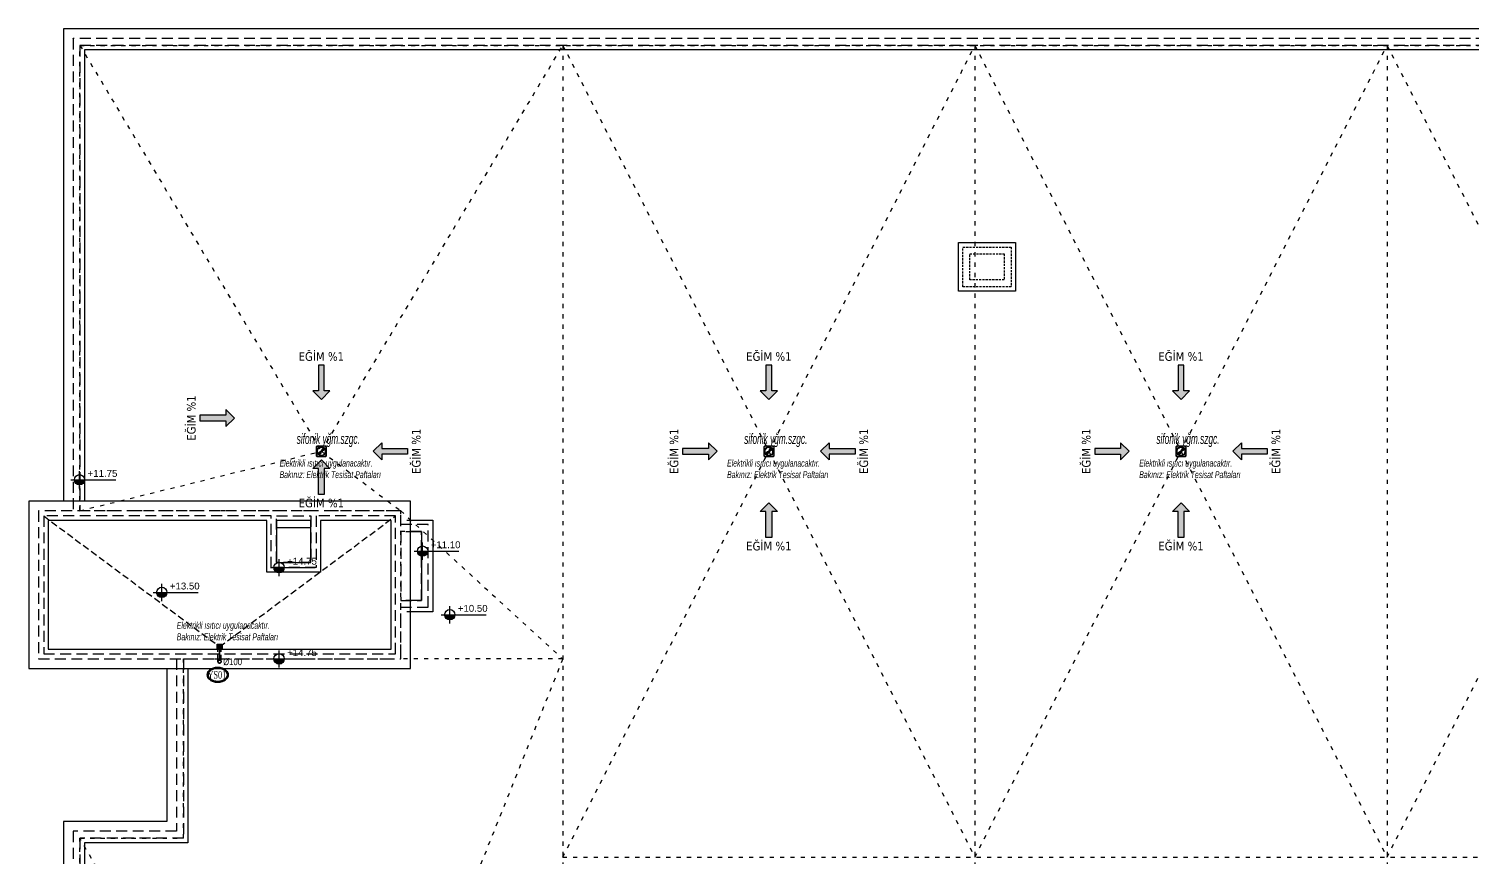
# Model space of a CAD drawing. Header units: centimetres. Extents: x 372964 to 529194, y 28783 to 59011.
# Drawn here: x 378022 to 382206, y 34458 to 36861 of the extents above; entities that cross this region are included whole.
import ezdxf
from ezdxf.enums import TextEntityAlignment as Align

# ---------------------------------------------------------------- set-up
doc = ezdxf.new("R2010")
doc.units = ezdxf.units.CM
doc.linetypes.add('ACAD_ISO03W100', pattern=[30, 12, -18])
doc.linetypes.add('HIDDEN', pattern=[9.525, 6.35, -3.175])
doc.layers.get('0').update_dxf_attribs({"lineweight": 9})
for name, color, linetype, lineweight in [('0-KRCN-MİMARİ-220526', 8, 'Continuous', 9), ('0-KRCN-SHT-KOLADI-YAZIYAĞMURSUYU', 4, 'Continuous', 35), ('0-KRCN-SHT-YAZI-ÇAP-PİSSU', 41, 'Continuous', 30), ('0-MEK-SHT-aa YAĞMURSUYUBORUSU-100', 3, 'PISSU_LINE50', 35), ('0-MEK-SHT-KOLADI-YAZIYAĞMURSUYU', 4, 'Continuous', 35), ('GEB-BEZUG', 8, 'Continuous', 25)]:
    doc.layers.add(name, color=color, linetype=linetype, lineweight=lineweight)
for name, color, linetype in [('AS_GOR', 8, 'Continuous'), ('AS_SMB_KOT', 8, 'Continuous'), ('AS_TA_HIDDEN', 8, 'HIDDEN'), ('AS_TES_SUZGEC', 171, 'Continuous'), ('AS_YAZI_EGIM', 8, 'Continuous')]:
    doc.layers.add(name, color=color, linetype=linetype)
doc.styles.add('_yazı-50', font='arial.ttf')
doc.styles.add('ARIAL', font='arial.ttf', dxfattribs={"width": 0.8})
doc.styles.add('MUF', font='isocpeur.ttf')
doc.styles.add('TAHOMA', font='tahoma.ttf')
doc.styles.add('YAZI', font='times.ttf')
doc.styles.add('ÇAP-2', font='ARIALNBI.TTF')
doc.linetypes.add('PISSU_LINE50', pattern='A,50,-10,["C",MUF,S=10,R=0,X=1,Y=-5],0', length=60)

# ---------------------------------------------------------------- blocks, each defined once
blk = doc.blocks.new('STR_R')
at = {"layer": 'AS_GOR'}
blk.add_lwpolyline([(639.9, -1370), (539.9, -1370)], dxfattribs=at)
at = {"layer": 'AS_TA_HIDDEN', "linetype": 'HIDDEN', "ltscale": 5}
for p, q in [((250, -1750), (250, -2250)), ((270, -1750), (270, -2270)), ((250, -2250), (-50, -2250)), ((-50, -2250), (-50, -4950)), ((270, -2270), (-30, -2270)), ((-30, -2270), (-30, -4680))]:
    blk.add_line(p, q, dxfattribs=at)
for points in [[(8050, 50), (-50, 50), (-50, -1320)], [(8050, 30), (-30, 30), (-30, -1320)], [(900, -1365), (900, -1320), (-150, -1320), (-150, -1750), (850, -1750), (900, -1750), (900, -1595)], [(524.9, -1335), (-135, -1335), (-135, -1735), (885, -1735), (885, -1335), (654.9, -1335)], [(654.9, -1485), (524.9, -1485), (524.9, -1335)], [(539.9, -1335), (639.9, -1335)], [(654.9, -1335), (654.9, -1485)], [(900, -1600), (980, -1600), (980, -1360), (900, -1360)], [(900, -1380), (900, -1580)]]:
    blk.add_lwpolyline(points, dxfattribs=at)
at = {"layer": 'AS_TA_HIDDEN'}
for points in [[(2530, -555), (2670, -555), (2670, -670), (2530, -670)], [(2550, -575), (2650, -575), (2650, -650), (2550, -650)]]:
    blk.add_lwpolyline(points, close=True, dxfattribs=at)
at = {"layer": 'AS_TA_HIDDEN', "linetype": 'HIDDEN', "ltscale": 5}
for points in [[(639.9, -1470), (539.9, -1470), (539.9, -1335), (639.9, -1335)], [(900, -1580), (960, -1580), (960, -1380), (900, -1380)]]:
    blk.add_lwpolyline(points, close=True, dxfattribs=at)
blk = doc.blocks.new('OPK-03-1_RD')
at = {"layer": 'AS_GOR'}
for points in [[(8022, 78), (-78, 78), (-78, -1292)], [(8022, 17), (-17, 17), (-17, -1292)], [(667.9, -1498), (511.9, -1498), (511.9, -1348), (-122, -1348), (-122, -1722), (872, -1722), (872, -1348), (667.9, -1348), (667.9, -1498)], [(915, -1380), (960, -1380), (960, -1580), (915, -1580)], [(918, -1347), (993, -1347), (993, -1613), (918, -1613)], [(222, -1778), (222, -2222), (-78, -2222), (-78, -4978), (28, -4978), (28, -4728), (8022, -4728)], [(283, -1778), (283, -2283), (-17, -2283), (-17, -4667), (8022, -4667)]]:
    blk.add_lwpolyline(points, dxfattribs=at)
for points in [[(2517, -542), (2683, -542), (2683, -683), (2517, -683)], [(-178, -1778), (928, -1778), (928, -1292), (-178, -1292)], [(539.9, -1348), (539.9, -1470), (639.9, -1470), (639.9, -1348)]]:
    blk.add_lwpolyline(points, close=True, dxfattribs=at)
blk.add_blockref('STR_R', (0, 0))
blk = doc.blocks.new('kot01')
at = {"layer": 'AS_SMB_KOT'}
h = blk.add_hatch(color=8, dxfattribs=at)
edge = h.paths.add_edge_path()
edge.add_arc((0, 0), 0.3, 180, 360)
edge.add_line((0.3, 0), (-0.3, 0))
for p, q in [((-0.5, 0), (2.1, 0)), ((0, -0.5), (0, 0.5))]:
    blk.add_line(p, q, dxfattribs=at)
blk.add_circle((0, 0), 0.3, dxfattribs=at)
at = {"layer": 'AS_SMB_KOT', "style": '_yazı-50'}
for tag, p in [('INCE', (0.434, 0.1)), ('KABA', (0.434, -0.5))]:
    blk.add_attdef(tag, p, '', height=0.4, dxfattribs=at)
blk = doc.blocks.new('Einfügepunkt')
at = {"layer": 'GEB-BEZUG'}
for p, q in [((-1, -1), (1, 1)), ((-1, 1), (1, -1))]:
    blk.add_line(p, q, dxfattribs=at)
blk = doc.blocks.new('sifonik-suzgec')
at = {"layer": 'AS_TES_SUZGEC', "ltscale": 25}
for p, q in [((-15, 13), (-13, 15)), ((-15, 13), (-15, -13)), ((-12.9, 0.2), (-13.1, 0)), ((13, 15), (-13, 15)), ((-12.9, 0.2), (-12.2, 0.2)), ((-12.4, 3.5), (-12.6, 3.4)), ((-12.6, 3.4), (-12.5, 3.2)), ((-12.6, 3.4), (-11.9, 3.2)), ((-12.5, 3.2), (-11.8, 3)), ((-12.4, 3.5), (-11.7, 3.3)), ((-12.3, 0), (-12.2, 0.2)), ((-12.2, 0.2), (-11.8, 0.2)), ((-11.9, 3.2), (-11.7, 3.3)), ((-11.8, 3), (-11.9, 3.2)), ((-11.4, 2.9), (-11.8, 3)), ((-11.7, 3.3), (-11.3, 3.2)), ((-10.5, 1.6), (-11.7, 1.7)), ((-11.7, 1.4), (-10.6, 1.2)), ((-11.1, 6.6), (-11.3, 6.5)), ((-11.3, 6.5), (-11.3, 6.3)), ((-11.3, 6.5), (-10.7, 6.2)), ((-11.3, 6.3), (-10.6, 5.9)), ((-11.1, 6.6), (-10.4, 6.2)), ((-11, 4.3), (-9.9, 3.9)), ((-9.8, 4.2), (-10.8, 4.7)), ((-10.7, 6.2), (-10.4, 6.2)), ((-10.6, 5.9), (-10.7, 6.2)), ((-10.3, 5.7), (-10.6, 5.9)), ((-10.6, 1.2), (-10.5, 1.6)), ((-10.4, 6.2), (-10.1, 6.1)), ((-9.9, 3.9), (-9.8, 4.2)), ((-9.5, 7), (-8.5, 6.3)), ((-8.3, 6.6), (-9.3, 7.3)), ((-9.2, 9.2), (-9.2, 9)), ((-9, 9.2), (-9.2, 9.2)), ((-9.2, 9.2), (-8.7, 8.7)), ((-9.2, 9), (-8.7, 8.5)), ((-9, 9.2), (-8.5, 8.7)), ((-8.7, 8.7), (-8.5, 8.7)), ((-8.7, 8.5), (-8.7, 8.7)), ((-8.5, 8.2), (-8.7, 8.5)), ((-8.5, 8.7), (-8.2, 8.5)), ((-8.5, 6.3), (-8.3, 6.6)), ((-7.3, 9.3), (-6.6, 8.3)), ((-6.3, 8.5), (-7, 9.5)), ((-6.5, 11.3), (-6.6, 11.1)), ((-6.6, 11.1), (-6.2, 10.4)), ((-6.6, 8.3), (-6.3, 8.5)), ((-6.5, 11.3), (-6.2, 10.7)), ((-6.3, 11.3), (-6.5, 11.3)), ((-6.3, 11.3), (-5.9, 10.6)), ((-6.2, 10.7), (-5.9, 10.6)), ((-6.2, 10.4), (-6.2, 10.7)), ((-6.1, 10.1), (-6.2, 10.4)), ((-5.9, 10.6), (-5.7, 10.3)), ((-4.7, 10.8), (-4.2, 9.8)), ((-3.9, 9.9), (-4.3, 11)), ((-4.2, 9.8), (-3.9, 9.9)), ((-3.4, 12.6), (-3.5, 12.4)), ((-3.5, 12.4), (-3.3, 11.7)), ((-3.4, 12.6), (-3.2, 11.9)), ((-3.2, 12.5), (-3.4, 12.6)), ((-3.3, 11.7), (-3.2, 11.9)), ((-3.2, 11.3), (-3.3, 11.7)), ((-0.6, 0.6), (-3.3, -1.2)), ((-3.3, -1.3), (-0.5, 0.5)), ((-3.2, 12.5), (-3, 11.8)), ((-3.2, 11.9), (-3, 11.8)), ((-3, 11.8), (-2.9, 11.4)), ((-1.7, 11.7), (-1.6, 10.5)), ((-1.6, 10.5), (-1.2, 10.6)), ((-1.2, 10.6), (-1.4, 11.7)), ((1.8, 4.2), (-0.6, 0.6)), ((-0.6, 0.6), (-0.5, 0.5)), ((-0.5, 0.5), (1.8, 4.1)), ((-0.5, 0.5), (0, 0)), ((0, 13.1), (-0.2, 12.9)), ((-0.2, 12.9), (-0.2, 12.2)), ((-0.2, 12.2), (0, 12.3)), ((-0.2, 11.8), (-0.2, 12.2)), ((0, 13.1), (0, 12.3)), ((0.2, 12.9), (0, 13.1)), ((0, 12.3), (0.2, 12.2)), ((0, 0), (2.6, 2.6)), ((0, 0), (0, 0.2)), ((0.2, 12.9), (0.2, 12.2)), ((0.2, 12.2), (0.2, 11.8)), ((3.3, 1.3), (0.5, -0.5)), ((0.6, -0.6), (3.3, 1.2)), ((1.4, 11.7), (1.2, 10.6)), ((1.2, 10.6), (1.6, 10.5)), ((1.6, 10.5), (1.7, 11.7)), ((1.9, 4.3), (1.8, 4.2)), ((1.8, 4.2), (1.8, 4.1)), ((1.8, 4.2), (1.8, 4.2)), ((1.8, 4.1), (1.8, 4.2)), ((2.6, 2.6), (1.8, 4.2)), ((1.8, 4.1), (2.6, 2.6)), ((3.8, 7.3), (1.9, 4.3)), ((1.9, 4.3), (3.9, 7.2)), ((1.9, 4.2), (1.9, 4.3)), ((1.9, 4.3), (1.9, 4.2)), ((1.9, 4.3), (1.9, 4.3)), ((2.7, 2.7), (1.9, 4.3)), ((1.9, 4.2), (2.7, 2.7)), ((2.6, 2.6), (2.6, 2.6)), ((2.6, 2.6), (2.6, 2.6)), ((2.6, 2.6), (3.3, 1.3)), ((3.3, 1.3), (2.6, 2.6)), ((2.7, 2.7), (7.7, 7.7)), ((2.7, 2.7), (2.7, 2.7)), ((2.7, 2.7), (2.7, 2.7)), ((2.7, 2.7), (3.4, 1.4)), ((3.4, 1.4), (2.7, 2.7)), ((2.9, 11.4), (3, 11.8)), ((3.2, 12.5), (3, 11.8)), ((3, 11.8), (3.2, 11.9)), ((3.4, 12.6), (3.2, 11.9)), ((3.4, 12.6), (3.2, 12.5)), ((3.2, 11.9), (3.3, 11.7)), ((3.3, 11.7), (3.2, 11.3)), ((3.5, 12.4), (3.3, 11.7)), ((3.3, 1.2), (3.5, 1.3)), ((3.3, 1.3), (3.3, 1.3)), ((3.3, 1.2), (3.3, 1.3)), ((3.3, 1.3), (3.3, 1.2)), ((3.5, 12.4), (3.4, 12.6)), ((7.2, 3.9), (3.4, 1.4)), ((3.4, 1.4), (3.4, 1.4)), ((3.5, 1.3), (3.4, 1.4)), ((3.4, 1.4), (3.5, 1.3)), ((3.5, 1.3), (7.3, 3.8)), ((3.8, 7.3), (4.1, 7.7)), ((4.3, 11), (3.9, 9.9)), ((3.9, 9.9), (4.2, 9.8)), ((4.1, 7.7), (5.7, 10.3)), ((4.2, 9.8), (4.7, 10.8)), ((5.7, 10.3), (5.9, 10.5)), ((6.3, 11.3), (5.9, 10.5)), ((5.9, 10.5), (6.1, 10.6)), ((6.5, 11.3), (6.1, 10.6)), ((6.1, 10.6), (6.2, 10.3)), ((6.2, 10.3), (6.1, 10.1)), ((6.6, 11.1), (6.2, 10.3)), ((6.5, 11.3), (6.3, 11.3)), ((6.6, 11.1), (6.5, 11.3)), ((6.6, 9.8), (6.8, 9.9)), ((7.2, 9.3), (7.4, 9.5)), ((7.7, 4.1), (7.3, 3.8)), ((7.7, 9.2), (7.6, 9.1)), ((7.7, 7.7), (8.6, 8.6)), ((7.7, 4.1), (10.3, 5.7)), ((10.3, 5.8), (7.9, 4.3)), ((8.2, 8.5), (8.4, 8.6)), ((9, 9.2), (8.4, 8.6)), ((8.4, 8.6), (8.6, 8.6)), ((8.6, 8.4), (8.5, 8.2)), ((9.2, 9.2), (8.6, 8.6)), ((9.2, 9), (8.6, 8.4)), ((8.6, 8.6), (8.6, 8.4)), ((9.2, 9.2), (9, 9.2)), ((9.1, 7.6), (9.2, 7.7)), ((9.2, 9), (9.2, 9.2)), ((9.3, 7.2), (9.5, 7.4)), ((9.9, 6.8), (9.8, 6.6)), ((10.1, 6.1), (10.3, 6.2)), ((11.1, 6.6), (10.3, 6.2)), ((10.3, 6.2), (10.6, 6.1)), ((10.5, 6), (10.3, 5.8)), ((10.3, 5.7), (10.5, 5.9)), ((10.3, 5.8), (10.3, 5.7)), ((11.3, 6.3), (10.5, 5.9)), ((10.6, 6.1), (10.5, 6)), ((10.5, 5.9), (10.5, 6)), ((11.3, 6.5), (10.6, 6.1)), ((11.3, 6.5), (11.1, 6.6)), ((11.3, 6.3), (11.3, 6.5)), ((11.7, 3.3), (11.3, 3.2)), ((11.4, 2.9), (11.8, 3)), ((12.4, 3.5), (11.7, 3.3)), ((11.9, 3.2), (11.7, 3.3)), ((11.8, 3), (11.9, 3.2)), ((12.5, 3.2), (11.8, 3)), ((12.2, 0.2), (11.8, 0.2)), ((12.6, 3.4), (11.9, 3.2)), ((12.3, 0), (12.2, 0.2)), ((12.9, 0.2), (12.2, 0.2)), ((12.6, 3.4), (12.4, 3.5)), ((12.5, 3.2), (12.6, 3.4)), ((13.1, 0), (12.9, 0.2)), ((13, 15), (15, 13)), ((15, -13), (15, 13)), ((-13, -15), (-15, -13)), ((-13.1, 0), (-12.9, -0.2)), ((-13.1, 0), (-12.3, 0)), ((-13, -15), (13, -15)), ((-12.9, -0.2), (-12.2, -0.2)), ((-12.5, -3.2), (-12.6, -3.4)), ((-12.6, -3.4), (-11.9, -3.2)), ((-12.6, -3.4), (-12.4, -3.5)), ((-12.5, -3.2), (-11.8, -3)), ((-12.4, -3.5), (-11.7, -3.3)), ((-12.2, -0.2), (-12.3, 0)), ((-11.8, -0.2), (-12.2, -0.2)), ((-11.9, -3.2), (-11.8, -3)), ((-11.7, -3.3), (-11.9, -3.2)), ((-11.8, -3), (-11.4, -2.9)), ((-10.6, -1.2), (-11.7, -1.4)), ((-11.7, -1.7), (-10.5, -1.6)), ((-11.3, -3.2), (-11.7, -3.3)), ((-11.3, -6.3), (-10.5, -5.9)), ((-11.3, -6.5), (-10.6, -6.1)), ((-11.3, -6.3), (-11.3, -6.5)), ((-11.3, -6.5), (-11.1, -6.6)), ((-11.1, -6.6), (-10.3, -6.2)), ((-9.9, -3.9), (-11, -4.3)), ((-10.8, -4.7), (-9.8, -4.2)), ((-10.5, -1.6), (-10.6, -1.2)), ((-10.6, -6.1), (-10.5, -5.9)), ((-10.3, -6.2), (-10.6, -6.1)), ((-10.5, -5.9), (-10.3, -5.7)), ((-10.3, -5.7), (-7.7, -4.1)), ((-10.1, -6.1), (-10.3, -6.2)), ((-9.8, -4.2), (-9.9, -3.9)), ((-9.9, -6.8), (-9.8, -6.6)), ((-9.3, -7.2), (-9.5, -7.4)), ((-9.1, -7.6), (-9.2, -7.7)), ((-9.2, -9), (-8.6, -8.4)), ((-9.2, -9.2), (-8.6, -8.6)), ((-9.2, -9), (-9.2, -9.2)), ((-9.2, -9.2), (-9, -9.2)), ((-9, -9.2), (-8.4, -8.6)), ((-8.6, -8.6), (-7.7, -7.7)), ((-8.6, -8.4), (-8.5, -8.2)), ((-8.6, -8.6), (-8.6, -8.4)), ((-8.4, -8.6), (-8.6, -8.6)), ((-8.2, -8.5), (-8.4, -8.6)), ((-7.7, -7.7), (-2.7, -2.7)), ((-7.7, -4.1), (-7.3, -3.8)), ((-7.7, -9.2), (-7.6, -9.1)), ((-7.2, -9.3), (-7.4, -9.5)), ((-3.5, -1.3), (-7.3, -3.8)), ((-7.3, -3.9), (-3.4, -1.4)), ((-6.6, -9.8), (-6.8, -9.9)), ((-6.6, -11.1), (-6.2, -10.3)), ((-6.6, -11.1), (-6.5, -11.3)), ((-6.5, -11.3), (-6.1, -10.6)), ((-6.5, -11.3), (-6.3, -11.3)), ((-6.3, -11.3), (-5.9, -10.5)), ((-6.2, -10.3), (-6.1, -10.1)), ((-6.1, -10.6), (-6.2, -10.3)), ((-6, -10.5), (-6.1, -10.6)), ((-5.8, -10.3), (-6, -10.5)), ((-6, -10.5), (-5.9, -10.5)), ((-5.9, -10.5), (-5.7, -10.3)), ((-4.3, -7.9), (-5.8, -10.3)), ((-5.7, -10.3), (-5.8, -10.3)), ((-5.7, -10.3), (-4.1, -7.7)), ((-3.8, -7.3), (-4.1, -7.7)), ((-1.9, -4.3), (-3.9, -7.3)), ((-3.8, -7.3), (-1.9, -4.3)), ((-3.3, -1.2), (-3.5, -1.3)), ((-3.5, -1.3), (-3.4, -1.4)), ((-3.4, -1.4), (-3.5, -1.3)), ((-3.5, -12.4), (-3.3, -11.7)), ((-3.5, -12.4), (-3.4, -12.6)), ((-3.4, -1.4), (-3.4, -1.4)), ((-2.7, -2.7), (-3.4, -1.4)), ((-3.4, -1.4), (-2.7, -2.7)), ((-3.4, -12.6), (-3.2, -11.9)), ((-3.4, -12.6), (-3.2, -12.5)), ((-3.3, -1.3), (-3.3, -1.2)), ((-3.3, -1.2), (-3.3, -1.3)), ((-3.3, -1.3), (-3.3, -1.3)), ((-2.6, -2.6), (-3.3, -1.3)), ((-3.3, -1.3), (-2.6, -2.6)), ((-3.2, -11.3), (-3.3, -11.7)), ((-3.3, -11.7), (-3.2, -11.9)), ((-3.2, -11.9), (-3, -11.8)), ((-3.2, -12.5), (-3, -11.8)), ((-3, -11.8), (-2.9, -11.4)), ((-2.7, -2.7), (-2.7, -2.7)), ((-2.7, -2.7), (-1.9, -4.3)), ((-1.9, -4.2), (-2.7, -2.7)), ((-2.7, -2.7), (-2.7, -2.7)), ((-2.6, -2.6), (0, 0)), ((-2.6, -2.6), (-2.6, -2.6)), ((-2.6, -2.6), (-1.8, -4.2)), ((-1.8, -4.1), (-2.6, -2.6)), ((-2.6, -2.6), (-2.6, -2.6)), ((-1.9, -4.3), (-1.8, -4.2)), ((-1.9, -4.2), (-1.9, -4.3)), ((-1.9, -4.3), (-1.9, -4.2)), ((-1.9, -4.3), (-1.9, -4.3)), ((0.5, -0.5), (-1.8, -4.1)), ((-1.8, -4.2), (0.6, -0.6)), ((-1.8, -4.2), (-1.8, -4.1)), ((-1.8, -4.1), (-1.8, -4.2)), ((-1.8, -4.2), (-1.8, -4.2)), ((0, 0), (-0.3, 0)), ((-0.2, -11.8), (-0.2, -12.2)), ((-0.2, -12.2), (0, -12.3)), ((-0.2, -12.9), (-0.2, -12.2)), ((-0.2, -12.9), (0, -13.1)), ((0, 0), (0.5, -0.5)), ((0, 0), (0.2, 0)), ((0, 0), (0, -0.3)), ((0, -12.3), (0.2, -12.2)), ((0, -13.1), (0, -12.3)), ((0, -13.1), (0.2, -12.9)), ((0.2, -12.2), (0.2, -11.8)), ((0.2, -12.9), (0.2, -12.2)), ((0.6, -0.6), (0.5, -0.5)), ((2.9, -11.4), (3, -11.8)), ((3, -11.8), (3.2, -11.9)), ((3.2, -12.5), (3, -11.8)), ((3.3, -11.7), (3.2, -11.3)), ((3.2, -11.9), (3.3, -11.7)), ((3.4, -12.6), (3.2, -11.9)), ((3.2, -12.5), (3.4, -12.6)), ((3.5, -12.4), (3.3, -11.7)), ((3.4, -12.6), (3.5, -12.4)), ((5.7, -10.3), (5.9, -10.6)), ((5.9, -10.6), (6.2, -10.7)), ((6.3, -11.3), (5.9, -10.6)), ((6.2, -10.4), (6.1, -10.1)), ((6.2, -10.7), (6.2, -10.4)), ((6.6, -11.1), (6.2, -10.4)), ((6.5, -11.3), (6.2, -10.7)), ((6.3, -11.3), (6.5, -11.3)), ((6.5, -11.3), (6.6, -11.1)), ((8.2, -8.5), (8.5, -8.7)), ((8.7, -8.5), (8.5, -8.2)), ((8.5, -8.7), (8.7, -8.7)), ((9, -9.2), (8.5, -8.7)), ((8.7, -8.7), (8.7, -8.5)), ((9.2, -9), (8.7, -8.5)), ((9.2, -9.2), (8.7, -8.7)), ((9, -9.2), (9.2, -9.2)), ((9.2, -9.2), (9.2, -9)), ((10.1, -6.1), (10.4, -6.2)), ((10.6, -5.9), (10.3, -5.7)), ((10.4, -6.2), (10.7, -6.2)), ((11.1, -6.6), (10.4, -6.2)), ((10.7, -6.2), (10.6, -5.9)), ((11.3, -6.3), (10.6, -5.9)), ((11.3, -6.5), (10.7, -6.2)), ((11.1, -6.6), (11.3, -6.5)), ((11.3, -3.2), (11.7, -3.3)), ((11.3, -6.5), (11.3, -6.3)), ((11.8, -3), (11.4, -2.9)), ((11.7, -3.3), (11.9, -3.2)), ((12.4, -3.5), (11.7, -3.3)), ((11.8, -0.2), (12.2, -0.2)), ((11.9, -3.2), (11.8, -3)), ((12.5, -3.2), (11.8, -3)), ((12.6, -3.4), (11.9, -3.2)), ((12.2, -0.2), (12.3, 0)), ((12.9, -0.2), (12.2, -0.2)), ((13.1, 0), (12.3, 0)), ((12.4, -3.5), (12.6, -3.4)), ((12.6, -3.4), (12.5, -3.2)), ((12.9, -0.2), (13.1, 0)), ((15, -13), (13, -15))]:
    blk.add_line(p, q, dxfattribs=at)
for centre, radius in [((0, 0), 13.1), ((-12.5, 12.5), 0.3), ((12.5, 12.5), 0.3), ((-12.5, -12.5), 0.3), ((12.5, -12.5), 0.3)]:
    blk.add_circle(centre, radius, dxfattribs=at)
for centre, radius, start, end in [((0, 0), 12.9, 165.8007, 179.1993), ((0, 0), 12.6, 165.8198, 179.1802), ((0, 0), 12.9, 150.8007, 164.1993), ((0, 0), 12.6, 150.8198, 164.1802), ((0, 0), 12.1, 165.8539, 179.1461), ((0, 0), 12, 165.8607, 179.1393), ((0, 0), 11.8, 165.8753, 179.1247), ((0, 0), 11.8, 171.6247, 173.3753), ((0, 0), 12.1, 150.8539, 164.1461), ((0, 0), 12, 150.8607, 164.1393), ((0, 0), 11.8, 150.8753, 164.1247), ((0, 0), 12.9, 135.8007, 149.1993), ((0, 0), 11.8, 156.6247, 158.3753), ((0, 0), 12.6, 135.8198, 149.1802), ((0, 0), 12.1, 135.8539, 149.1461), ((0, 0), 12, 135.8607, 149.1393), ((0, 0), 11.8, 135.8753, 149.1247), ((0, 0), 11.8, 141.6247, 143.3753), ((0, 0), 12.9, 120.8007, 134.1993), ((0, 0), 12.6, 120.8198, 134.1802), ((0, 0), 12.1, 120.8539, 134.1461), ((0, 0), 12, 120.8607, 134.1393), ((0, 0), 11.8, 120.8753, 134.1247), ((0, 0), 11.8, 126.6247, 128.3753), ((0, 0), 12.9, 105.8007, 119.1993), ((0, 0), 12.6, 105.8198, 119.1802), ((0, 0), 12.1, 105.8539, 119.1461), ((0, 0), 12, 105.8607, 119.1393), ((0, 0), 11.8, 105.8753, 119.1247), ((0, 0), 11.8, 111.6247, 113.3753), ((0, 0), 12.9, 90.8007, 104.1993), ((0, 0), 12.6, 90.8198, 104.1802), ((0, 0), 12.1, 90.8539, 104.1461), ((0, 0), 12, 90.8607, 104.1393), ((0, 0), 11.8, 90.8753, 104.1247), ((0, 0), 11.8, 96.6247, 98.3753), ((0, 0), 12.9, 75.8007, 89.1993), ((0, 0), 12.6, 75.8198, 89.1802), ((0, 0), 12.1, 75.8539, 89.1461), ((0, 0), 12, 75.8607, 89.1393), ((0, 0), 11.8, 75.8753, 89.1247), ((0, 0), 11.8, 81.6247, 83.3753), ((0, 0), 11.8, 60.8753, 74.1247), ((0, 0), 12.1, 60.8539, 74.1461), ((0, 0), 12, 60.8607, 74.1393), ((0, 0), 12.6, 60.8198, 74.1802), ((0, 0), 12.9, 60.8007, 74.1993), ((5.9, 5.9), 2.58, 45, 135.7807), ((0, 0), 11.8, 66.6247, 68.3753), ((0, 0), 11.8, 45.8753, 59.1247), ((0, 0), 12.1, 45.8539, 59.1461), ((0, 0), 12, 55.6693, 59.1393), ((0, 0), 12.6, 45.8198, 59.1802), ((0, 0), 12.9, 45.8007, 59.1993), ((0, 0), 12, 52.1808, 55.6693), ((0, 0), 12, 45.8607, 50.069), ((5.9, 5.9), 2.58, 321.1789, 45), ((5.9, 5.9), 2.58, 314.2193, 321.1789), ((0, 0), 11.8, 30.8753, 44.1247), ((0, 0), 12, 39.931, 44.1393), ((0, 0), 12.1, 30.8539, 44.1461), ((0, 0), 12.6, 30.8198, 44.1802), ((0, 0), 12.9, 30.8007, 44.1993), ((0, 0), 12, 34.3307, 37.8192), ((0, 0), 12, 30.8607, 34.3307), ((0, 0), 11.8, 15.8753, 29.1247), ((0, 0), 12, 15.8607, 29.1393), ((0, 0), 12.1, 15.8539, 29.1461), ((0, 0), 12.6, 15.8198, 29.1802), ((0, 0), 12.9, 15.8007, 29.1993), ((0, 0), 11.8, 0.8753, 14.1247), ((0, 0), 12, 0.8607, 14.1393), ((0, 0), 12.1, 0.8539, 14.1461), ((0, 0), 12.6, 0.8198, 14.1802), ((0, 0), 12.9, 0.8007, 14.1993), ((0, 0), 12.9, 180.8007, 194.1993), ((0, 0), 12.6, 180.8198, 194.1802), ((0, 0), 12.9, 195.8007, 209.1993), ((0, 0), 12.1, 180.8539, 194.1461), ((0, 0), 12.6, 195.8198, 209.1802), ((0, 0), 12, 180.8607, 194.1393), ((0, 0), 11.8, 180.8753, 194.1247), ((0, 0), 11.8, 186.6247, 188.3753), ((0, 0), 12.1, 195.8539, 209.1461), ((0, 0), 12, 195.8607, 209.1393), ((0, 0), 11.8, 195.8753, 209.1247), ((0, 0), 12.9, 210.8007, 224.1993), ((0, 0), 11.8, 201.6247, 203.3753), ((0, 0), 12.6, 210.8198, 224.1802), ((0, 0), 12.1, 210.8539, 224.1461), ((0, 0), 12, 210.8607, 214.3307), ((0, 0), 11.8, 210.8753, 224.1247), ((0, 0), 12, 214.3307, 217.8192), ((0, 0), 12, 219.931, 224.1393), ((0, 0), 12.9, 225.8007, 239.1993), ((0, 0), 12.6, 225.8198, 239.1802), ((-5.9, -5.9), 2.58, 134.2193, 225), ((0, 0), 12, 225.8607, 230.069), ((0, 0), 12.1, 225.8539, 239.1461), ((0, 0), 11.8, 225.8753, 239.1247), ((-5.9, -5.9), 2.58, 225, 308.8211), ((0, 0), 12, 232.1808, 235.6693), ((0, 0), 12, 235.6693, 239.1393), ((0, 0), 12.9, 240.8007, 254.1993), ((0, 0), 12.6, 240.8198, 254.1802), ((0, 0), 12.1, 240.8539, 254.1461), ((0, 0), 12, 240.8607, 254.1393), ((0, 0), 11.8, 240.8753, 254.1247), ((-5.9, -5.9), 2.58, 308.8211, 315.7807), ((0, 0), 12.9, 255.8007, 269.1993), ((0, 0), 12.6, 255.8198, 269.1802), ((0, 0), 12.1, 255.8539, 269.1461), ((0, 0), 11.8, 255.8753, 269.1247), ((0, 0), 12, 255.8607, 269.1393), ((0, 0), 11.8, 270.8753, 284.1247), ((0, 0), 12, 270.8607, 284.1393), ((0, 0), 12.1, 270.8539, 284.1461), ((0, 0), 12.6, 270.8198, 284.1802), ((0, 0), 12.9, 270.8007, 284.1993), ((0, 0), 11.8, 285.8753, 299.1247), ((0, 0), 12, 285.8607, 299.1393), ((0, 0), 12.1, 285.8539, 299.1461), ((0, 0), 12.6, 285.8198, 299.1802), ((0, 0), 12.9, 285.8007, 299.1993), ((0, 0), 11.8, 300.8753, 314.1247), ((0, 0), 12, 300.8607, 314.1393), ((0, 0), 12.1, 300.8539, 314.1461), ((0, 0), 12.6, 300.8198, 314.1802), ((0, 0), 12.9, 300.8007, 314.1993), ((0, 0), 11.8, 315.8753, 329.1247), ((0, 0), 12, 315.8607, 329.1393), ((0, 0), 12.1, 315.8539, 329.1461), ((0, 0), 12.6, 315.8198, 329.1802), ((0, 0), 12.9, 315.8007, 329.1993), ((0, 0), 11.8, 330.8753, 344.1247), ((0, 0), 12, 330.8607, 344.1393), ((0, 0), 12.1, 330.8539, 344.1461), ((0, 0), 12.6, 330.8198, 344.1802), ((0, 0), 12.9, 330.8007, 344.1993), ((0, 0), 11.8, 345.8753, 359.1247), ((0, 0), 12, 345.8607, 359.1393), ((0, 0), 12.1, 345.8539, 359.1461), ((0, 0), 12.6, 345.8198, 359.1802), ((0, 0), 12.9, 345.8007, 359.1993)]:
    blk.add_arc(centre, radius, start, end, dxfattribs=at)
for points, knots in [([(7.7, 7.7), (7.6, 7.8), (7.5, 7.9), (7.1, 8.2), (6.8, 8.3), (6.2, 8.4), (5.9, 8.5), (5.6, 8.4), (5.4, 8.4), (5.2, 8.3), (4.7, 8.2), (4.6, 8.1), (4.3, 7.9), (4.1, 7.7), (3.9, 7.5), (3.9, 7.4), (3.8, 7.3)], [-0.783062, -0.783062, -0.783062, -0.783062, -0.634163, -0.634163, -0.192454, -0.192454, 0.106051, 0.106051, 0.106051, 0.404556, 0.404556, 0.625445, 0.625445, 0.846335, 0.846335, 0.994853, 0.994853, 0.994853, 0.994853]), ([(3.8, 7.3), (3.8, 7.3), (3.8, 7.3), (3.8, 7.3), (3.8, 7.3), (3.8, 7.3)], [0.994853329, 0.994853329, 0.994853329, 0.994853329, 0.995833954, 0.995833954, 0.996814579, 0.996814579, 0.996814579, 0.996814579]), ([(3.9, 7.3), (3.9, 7.4), (4, 7.5), (4.2, 7.7), (4.3, 7.8), (4.6, 8), (4.8, 8.1), (5.2, 8.3), (5.4, 8.3), (5.7, 8.4), (5.9, 8.4), (6.1, 8.4), (6.7, 8.3), (7.1, 8.1), (7.5, 7.8), (7.6, 7.7), (7.7, 7.7)], [-0.994853, -0.994853, -0.994853, -0.994853, -0.846335, -0.846335, -0.625445, -0.625445, -0.404556, -0.404556, -0.106051, -0.106051, -0.106051, 0.192454, 0.192454, 0.634163, 0.634163, 0.784802, 0.784802, 0.784802, 0.784802]), ([(3.9, 7.2), (3.9, 7.2), (3.9, 7.2), (3.9, 7.3), (3.9, 7.3), (3.9, 7.3)], [-0.996814579, -0.996814579, -0.996814579, -0.996814579, -0.995833954, -0.995833954, -0.994853329, -0.994853329, -0.994853329, -0.994853329]), ([(7.7, 7.7), (7.7, 7.6), (7.8, 7.5), (8, 7.2), (8.1, 7.1), (8.2, 6.7), (8.3, 6.6), (8.4, 6.1), (8.4, 5.9), (8.4, 5.7), (8.3, 5.4), (8.3, 5.2), (8, 4.6), (7.8, 4.3), (7.5, 4), (7.4, 3.9), (7.3, 3.9)], [2.356791, 2.356791, 2.356791, 2.356791, 2.50743, 2.50743, 2.728284, 2.728284, 2.949139, 2.949139, 3.247644, 3.247644, 3.247644, 3.546149, 3.546149, 3.987927, 3.987927, 4.136446, 4.136446, 4.136446, 4.136446]), ([(7.3, 3.8), (7.4, 3.9), (7.5, 3.9), (7.9, 4.3), (8.1, 4.6), (8.3, 5.2), (8.4, 5.4), (8.4, 5.6), (8.5, 5.9), (8.4, 6.2), (8.4, 6.6), (8.3, 6.8), (8.2, 7.1), (8.1, 7.3), (7.9, 7.5), (7.8, 7.6), (7.7, 7.7)], [-4.136446, -4.136446, -4.136446, -4.136446, -3.987927, -3.987927, -3.546149, -3.546149, -3.247644, -3.247644, -3.247644, -2.949139, -2.949139, -2.728284, -2.728284, -2.50743, -2.50743, -2.358531, -2.358531, -2.358531, -2.358531]), ([(7.7, 7.7), (7.7, 7.7), (7.7, 7.7), (7.7, 7.7), (7.7, 7.7), (7.7, 7.7)], [-0.1161431, -0.1161431, -0.1161431, -0.1161431, -0.0580714, -0.0580714, 0, 0, 0, 0]), ([(-7.3, -3.8), (-7.4, -3.9), (-7.5, -3.9), (-7.9, -4.3), (-8.1, -4.6), (-8.3, -5.2), (-8.4, -5.4), (-8.4, -5.6), (-8.5, -5.9), (-8.4, -6.2), (-8.4, -6.6), (-8.3, -6.8), (-8.2, -7.1), (-8.1, -7.3), (-7.9, -7.5), (-7.8, -7.6), (-7.7, -7.7)], [-4.136446, -4.136446, -4.136446, -4.136446, -3.987927, -3.987927, -3.546149, -3.546149, -3.247644, -3.247644, -3.247644, -2.949139, -2.949139, -2.728284, -2.728284, -2.50743, -2.50743, -2.358531, -2.358531, -2.358531, -2.358531]), ([(-7.7, -7.7), (-7.7, -7.6), (-7.8, -7.5), (-8, -7.2), (-8.1, -7.1), (-8.2, -6.7), (-8.3, -6.6), (-8.4, -6.1), (-8.4, -5.9), (-8.4, -5.7), (-8.3, -5.4), (-8.3, -5.2), (-8, -4.6), (-7.8, -4.3), (-7.5, -4), (-7.4, -3.9), (-7.3, -3.9)], [2.356791, 2.356791, 2.356791, 2.356791, 2.50743, 2.50743, 2.728284, 2.728284, 2.949139, 2.949139, 3.247644, 3.247644, 3.247644, 3.546149, 3.546149, 3.987927, 3.987927, 4.136446, 4.136446, 4.136446, 4.136446]), ([(-7.7, -7.7), (-7.6, -7.8), (-7.5, -7.9), (-7.1, -8.2), (-6.8, -8.3), (-6.2, -8.4), (-5.9, -8.5), (-5.6, -8.4), (-5.4, -8.4), (-5.2, -8.3), (-4.7, -8.2), (-4.6, -8.1), (-4.3, -7.9), (-4.1, -7.7), (-3.9, -7.5), (-3.9, -7.4), (-3.8, -7.3)], [-0.783062, -0.783062, -0.783062, -0.783062, -0.634163, -0.634163, -0.192454, -0.192454, 0.106051, 0.106051, 0.106051, 0.404556, 0.404556, 0.625445, 0.625445, 0.846335, 0.846335, 0.994853, 0.994853, 0.994853, 0.994853]), ([(-3.9, -7.3), (-3.9, -7.4), (-4, -7.5), (-4.2, -7.7), (-4.3, -7.8), (-4.6, -8), (-4.8, -8.1), (-5.2, -8.3), (-5.4, -8.3), (-5.7, -8.4), (-5.9, -8.4), (-6.1, -8.4), (-6.7, -8.3), (-7.1, -8.1), (-7.5, -7.8), (-7.6, -7.7), (-7.7, -7.7)], [-0.994853, -0.994853, -0.994853, -0.994853, -0.846335, -0.846335, -0.625445, -0.625445, -0.404556, -0.404556, -0.106051, -0.106051, -0.106051, 0.192454, 0.192454, 0.634163, 0.634163, 0.784802, 0.784802, 0.784802, 0.784802]), ([(-7.7, -7.7), (-7.7, -7.7), (-7.7, -7.7), (-7.7, -7.7), (-7.7, -7.7), (-7.7, -7.7)], [0, 0, 0, 0, 0.0580714, 0.0580714, 0.1161431, 0.1161431, 0.1161431, 0.1161431]), ([(-3.9, -7.3), (-3.9, -7.3), (-3.9, -7.3), (-3.9, -7.3), (-3.9, -7.3), (-3.9, -7.3)], [-0.996814579, -0.996814579, -0.996814579, -0.996814579, -0.995833954, -0.995833954, -0.994853329, -0.994853329, -0.994853329, -0.994853329]), ([(-3.8, -7.3), (-3.8, -7.3), (-3.8, -7.3), (-3.8, -7.3), (-3.8, -7.3), (-3.8, -7.3)], [0.994853329, 0.994853329, 0.994853329, 0.994853329, 0.995833954, 0.995833954, 0.996814579, 0.996814579, 0.996814579, 0.996814579])]:
    blk.add_open_spline(points, degree=3, knots=knots, dxfattribs=at)
for points in [[(7.3, 3.9), (7.3, 3.9), (7.2, 3.9), (7.2, 3.9)], [(7.3, 3.8), (7.3, 3.8), (7.3, 3.8), (7.3, 3.8)], [(-7.3, -3.8), (-7.3, -3.8), (-7.3, -3.8), (-7.3, -3.8)], [(-7.3, -3.9), (-7.3, -3.9), (-7.3, -3.9), (-7.3, -3.9)]]:
    blk.add_open_spline(points, degree=3, dxfattribs=at)
at = {"ltscale": 25, "xscale": 0.1000000000000008, "yscale": 0.1000000000000008, "zscale": 0.1000000000000008}
blk.add_blockref('Einfügepunkt', (0, 0), dxfattribs=at)
at = {"layer": '0-KRCN-SHT-YAZI-ÇAP-PİSSU', "insert": (-71.5, 51.4), "char_height": 30, "width": 490.477, "attachment_point": 1, "style": 'ÇAP-2'}
blk.add_mtext('{\\W0.7;sifonik yğm.szgc.}', dxfattribs=at)
blk = doc.blocks.new('*U116')
at = {"transparency": 33554559}
blk.add_hatch(color=256, dxfattribs=at).paths.add_polyline_path([(0, 0), (25, 25), (25, 8.5), (100, 8.5), (100, -8.5), (25, -8.5), (25, -25)])
at = {"linetype": 'Continuous'}
blk.add_lwpolyline([(0, 0), (25, 25), (25, 8.5), (100, 8.5), (100, -8.5), (25, -8.5), (25, -25)], close=True, dxfattribs=at)
at = {"linetype": 'Continuous', "style": 'TAHOMA'}
blk.add_attdef('EGIM', text='', height=25, rotation=90, dxfattribs=at).set_placement((125, 0), align=Align.MIDDLE_CENTER)
blk = doc.blocks.new('*U117')
at = {"transparency": 33554559}
blk.add_hatch(color=256, dxfattribs=at).paths.add_polyline_path([(0, 0), (25, 25), (8.5, 25), (8.5, 100), (-8.5, 100), (-8.5, 25), (-25, 25)])
at = {"linetype": 'Continuous'}
blk.add_lwpolyline([(0, 0), (25, 25), (8.5, 25), (8.5, 100), (-8.5, 100), (-8.5, 25), (-25, 25)], close=True, dxfattribs=at)
at = {"linetype": 'Continuous', "style": 'TAHOMA'}
blk.add_attdef('EGIM', text='', height=25, dxfattribs=at).set_placement((0, 125), align=Align.MIDDLE_CENTER)
blk = doc.blocks.new('*U118')
at = {"transparency": 33554559}
blk.add_hatch(color=256, dxfattribs=at).paths.add_polyline_path([(0, 0), (-25, 25), (-25, 8.5), (-100, 8.5), (-100, -8.5), (-25, -8.5), (-25, -25)])
at = {"linetype": 'Continuous'}
blk.add_lwpolyline([(0, 0), (-25, 25), (-25, 8.5), (-100, 8.5), (-100, -8.5), (-25, -8.5), (-25, -25)], close=True, dxfattribs=at)
at = {"linetype": 'Continuous', "style": 'TAHOMA'}
blk.add_attdef('EGIM', text='', height=25, rotation=90, dxfattribs=at).set_placement((-125, 0), align=Align.MIDDLE_CENTER)
blk = doc.blocks.new('*U119')
at = {"transparency": 33554559}
blk.add_hatch(color=256, dxfattribs=at).paths.add_polyline_path([(0, 0), (25, -25), (8.5, -25), (8.5, -100), (-8.5, -100), (-8.5, -25), (-25, -25)])
at = {"linetype": 'Continuous'}
blk.add_lwpolyline([(0, 0), (25, -25), (8.5, -25), (8.5, -100), (-8.5, -100), (-8.5, -25), (-25, -25)], close=True, dxfattribs=at)
at = {"linetype": 'Continuous', "style": 'TAHOMA'}
blk.add_attdef('EGIM', text='', height=25, dxfattribs=at).set_placement((0, -125), align=Align.MIDDLE_CENTER)
blk = doc.blocks.new('*U120')
at = {"transparency": 33554559}
blk.add_hatch(color=256, dxfattribs=at).paths.add_polyline_path([(0, 0), (25, 25), (25, 8.5), (100, 8.5), (100, -8.5), (25, -8.5), (25, -25)])
at = {"linetype": 'Continuous'}
blk.add_lwpolyline([(0, 0), (25, 25), (25, 8.5), (100, 8.5), (100, -8.5), (25, -8.5), (25, -25)], close=True, dxfattribs=at)
at = {"linetype": 'Continuous', "style": 'TAHOMA'}
blk.add_attdef('EGIM', text='', height=25, rotation=90, dxfattribs=at).set_placement((125, 0), align=Align.MIDDLE_CENTER)
blk = doc.blocks.new('*U121')
at = {"transparency": 33554559}
blk.add_hatch(color=256, dxfattribs=at).paths.add_polyline_path([(0, 0), (25, 25), (8.5, 25), (8.5, 100), (-8.5, 100), (-8.5, 25), (-25, 25)])
at = {"linetype": 'Continuous'}
blk.add_lwpolyline([(0, 0), (25, 25), (8.5, 25), (8.5, 100), (-8.5, 100), (-8.5, 25), (-25, 25)], close=True, dxfattribs=at)
at = {"linetype": 'Continuous', "style": 'TAHOMA'}
blk.add_attdef('EGIM', text='', height=25, dxfattribs=at).set_placement((0, 125), align=Align.MIDDLE_CENTER)
blk = doc.blocks.new('*U122')
at = {"transparency": 33554559}
blk.add_hatch(color=256, dxfattribs=at).paths.add_polyline_path([(0, 0), (-25, 25), (-25, 8.5), (-100, 8.5), (-100, -8.5), (-25, -8.5), (-25, -25)])
at = {"linetype": 'Continuous'}
blk.add_lwpolyline([(0, 0), (-25, 25), (-25, 8.5), (-100, 8.5), (-100, -8.5), (-25, -8.5), (-25, -25)], close=True, dxfattribs=at)
at = {"linetype": 'Continuous', "style": 'TAHOMA'}
blk.add_attdef('EGIM', text='', height=25, rotation=90, dxfattribs=at).set_placement((-125, 0), align=Align.MIDDLE_CENTER)
blk = doc.blocks.new('*U123')
at = {"transparency": 33554559}
blk.add_hatch(color=256, dxfattribs=at).paths.add_polyline_path([(0, 0), (25, -25), (8.5, -25), (8.5, -100), (-8.5, -100), (-8.5, -25), (-25, -25)])
at = {"linetype": 'Continuous'}
blk.add_lwpolyline([(0, 0), (25, -25), (8.5, -25), (8.5, -100), (-8.5, -100), (-8.5, -25), (-25, -25)], close=True, dxfattribs=at)
at = {"linetype": 'Continuous', "style": 'TAHOMA'}
blk.add_attdef('EGIM', text='', height=25, dxfattribs=at).set_placement((0, -125), align=Align.MIDDLE_CENTER)
blk = doc.blocks.new('*U206')
at = {"transparency": 33554559}
blk.add_hatch(color=256, dxfattribs=at).paths.add_polyline_path([(0, 0), (25, -25), (8.5, -25), (8.5, -100), (-8.5, -100), (-8.5, -25), (-25, -25)])
at = {"linetype": 'Continuous'}
blk.add_lwpolyline([(0, 0), (25, -25), (8.5, -25), (8.5, -100), (-8.5, -100), (-8.5, -25), (-25, -25)], close=True, dxfattribs=at)
at = {"linetype": 'Continuous', "style": 'TAHOMA'}
blk.add_attdef('EGIM', text='', height=25, dxfattribs=at).set_placement((0, -125), align=Align.MIDDLE_CENTER)
blk = doc.blocks.new('*U215')
at = {"transparency": 33554559}
blk.add_hatch(color=256, dxfattribs=at).paths.add_polyline_path([(0, 0), (25, 25), (25, 8.5), (100, 8.5), (100, -8.5), (25, -8.5), (25, -25)])
at = {"linetype": 'Continuous'}
blk.add_lwpolyline([(0, 0), (25, 25), (25, 8.5), (100, 8.5), (100, -8.5), (25, -8.5), (25, -25)], close=True, dxfattribs=at)
at = {"linetype": 'Continuous', "style": 'TAHOMA'}
blk.add_attdef('EGIM', text='', height=25, rotation=90, dxfattribs=at).set_placement((125, 0), align=Align.MIDDLE_CENTER)
blk = doc.blocks.new('*U216')
at = {"transparency": 33554559}
blk.add_hatch(color=256, dxfattribs=at).paths.add_polyline_path([(0, 0), (25, 25), (8.5, 25), (8.5, 100), (-8.5, 100), (-8.5, 25), (-25, 25)])
at = {"linetype": 'Continuous'}
blk.add_lwpolyline([(0, 0), (25, 25), (8.5, 25), (8.5, 100), (-8.5, 100), (-8.5, 25), (-25, 25)], close=True, dxfattribs=at)
at = {"linetype": 'Continuous', "style": 'TAHOMA'}
blk.add_attdef('EGIM', text='', height=25, dxfattribs=at).set_placement((0, 125), align=Align.MIDDLE_CENTER)
blk = doc.blocks.new('*U217')
at = {"transparency": 33554559}
blk.add_hatch(color=256, dxfattribs=at).paths.add_polyline_path([(0, 0), (-25, 25), (-25, 8.5), (-100, 8.5), (-100, -8.5), (-25, -8.5), (-25, -25)])
at = {"linetype": 'Continuous'}
blk.add_lwpolyline([(0, 0), (-25, 25), (-25, 8.5), (-100, 8.5), (-100, -8.5), (-25, -8.5), (-25, -25)], close=True, dxfattribs=at)
at = {"linetype": 'Continuous', "style": 'TAHOMA'}
blk.add_attdef('EGIM', text='', height=25, rotation=90, dxfattribs=at).set_placement((-125, 0), align=Align.MIDDLE_CENTER)
blk = doc.blocks.new('SIFONIK SISTEM CATI SUZGEC YERLESIMI')
blk.add_point((-950, 1370))
at = {"layer": 'AS_YAZI_EGIM', "linetype": 'ACAD_ISO03W100'}
blk.add_lwpolyline([(-930, 1350), (7150, 1350), (7150, -3360), (-930, -3360), (-930, -950), (-630, -950), (-630, -430), (0, -430), (0, 0), (-930, 0)], close=True, dxfattribs=at)
for points in [[(-930, 1350), (-230, 172.5)], [(-230, 172.5), (470, 1350)], [(470, 1350), (470, -3360)], [(470, 1350), (1665, -1005)], [(470, -1005), (1665, 1350)], [(1665, 1350), (1665, -3360)], [(1665, 1350), (2860, -1005)], [(1665, -1005), (2860, 1350)], [(2860, 1350), (2860, -3360)], [(2860, 1350), (4055, -1005)], [(2860, -1005), (4055, 1350)], [(-930, 0), (-230, 172.5), (0, 0), (470, -430)], [(470, -430), (-230, -2182.5), (470, -3360)], [(470, -430), (0, -430)], [(-930, -3360), (-230, -2182.5), (-930, -950)], [(470, -1005), (7150, -1005)]]:
    blk.add_lwpolyline(points, dxfattribs=at)
for p in [(-230, 172.5), (1067.5, 172.5), (2262.5, 172.5)]:
    blk.add_blockref('sifonik-suzgec', p)
at = {"layer": 'AS_YAZI_EGIM'}
for name, p in [('*U216', (-230, 322.5)), ('*U121', (1067.5, 322.5)), ('*U117', (2262.5, 322.5)), ('*U217', (-482.1, 269)), ('*U215', (-80, 172.5)), ('*U122', (917.5, 172.5)), ('*U120', (1217.5, 172.5)), ('*U118', (2112.5, 172.5)), ('*U116', (2412.5, 172.5)), ('*U123', (-230, 147.5)), ('*U119', (1067.5, 22.5)), ('*U206', (2262.5, 22.5))]:
    blk.add_blockref(name, p, dxfattribs=at).add_auto_attribs({'EGIM': 'EĞİM %1'})
blk = doc.blocks.new('catı yagmur inis tip')
at = {"linetype": 'ByBlock'}
for radius in [5, 4.5]:
    blk.add_circle((0, 0), radius, dxfattribs=at)
blk = doc.blocks.new('catı suzgec tip')
for p, q in [((-6.5, 6.5), (6.5, 6.5)), ((-6.5, -6.5), (-6.5, 6.5)), ((-6.5, 4), (6.5, 4)), ((-6.5, 2), (6.5, 2)), ((-6.5, 0), (6.5, 0)), ((6.5, 6.5), (6.5, -6.5)), ((-6.5, -2), (6.5, -2)), ((-6.5, -4), (6.5, -4)), ((6.5, -6.5), (-6.5, -6.5))]:
    blk.add_line(p, q)
blk.add_lwpolyline([(-7.5, 7.5), (7.5, 7.5), (7.5, -7.5), (-7.5, -7.5)], close=True)
blk = doc.blocks.new('YAGMUR INIS CATI')
at = {"layer": 'AS_TES_SUZGEC', "linetype": 'HIDDEN', "ltscale": 3}
for points in [[(-135, -1335), (375, -1714.5), (885, -1335)], [(370, -1757.5), (370, -1714.5)], [(380, -1757.5), (380, -1714.5)]]:
    blk.add_lwpolyline(points, dxfattribs=at)
at = {"layer": 'AS_TES_SUZGEC'}
for name, p in [('catı suzgec tip', (375, -1714.5)), ('catı yagmur inis tip', (375, -1757.5))]:
    blk.add_blockref(name, p, dxfattribs=at)
blk = doc.blocks.new('G$CBC016F8E')
blk.add_blockref('OPK-03-1_RD', (-26364.3, -3851.5))
at = {"color": 4}
blk.add_blockref('SIFONIK SISTEM CATI SUZGEC YERLESIMI', (-25464.3, -5171.5), dxfattribs=at)
at = {"layer": 'AS_SMB_KOT'}
ref = blk.add_blockref('kot01', (-26395.4, -5081.7), dxfattribs=dict(at, xscale=50, yscale=50, zscale=50))
ref.add_attrib('INCE', '+11.75', dxfattribs={"layer": '0', "color": 1, "height": 20, "style": '_yazı-50'}).set_placement((-26371.9, -5079.2), align=Align.BOTTOM_LEFT)
ref = blk.add_blockref('kot01', (-25400.6, -5288.7), dxfattribs=dict(at, xscale=50, yscale=50, zscale=50))
ref.add_attrib('INCE', '+11.10', dxfattribs={"layer": '0', "color": 1, "height": 20, "style": '_yazı-50'}).set_placement((-25377.1, -5286.2), align=Align.BOTTOM_LEFT)
ref = blk.add_blockref('kot01', (-25817, -5336.5), dxfattribs=dict(at, xscale=50, yscale=50, zscale=50))
ref.add_attrib('INCE', '+14.75', dxfattribs={"layer": '0', "color": 1, "height": 20, "style": '_yazı-50'}).set_placement((-25793.5, -5334), align=Align.BOTTOM_LEFT)
ref = blk.add_blockref('kot01', (-26156.9, -5408.4), dxfattribs=dict(at, xscale=50, yscale=50, zscale=50))
ref.add_attrib('INCE', '+13.50', dxfattribs={"layer": '0', "color": 1, "height": 20, "style": '_yazı-50'}).set_placement((-26133.4, -5405.9), align=Align.BOTTOM_LEFT)
ref = blk.add_blockref('kot01', (-25321.9, -5473.2), dxfattribs=dict(at, xscale=50, yscale=50, zscale=50))
ref.add_attrib('INCE', '+10.50', dxfattribs={"layer": '0', "color": 1, "height": 20, "style": '_yazı-50'}).set_placement((-25298.5, -5470.7), align=Align.BOTTOM_LEFT)
ref = blk.add_blockref('kot01', (-25817, -5601.5), dxfattribs=dict(at, xscale=50, yscale=50, zscale=50))
ref.add_attrib('INCE', '+14.75', dxfattribs={"layer": '0', "color": 1, "height": 20, "style": '_yazı-50'}).set_placement((-25793.5, -5599), align=Align.BOTTOM_LEFT)
at = {"layer": 'AS_TES_SUZGEC'}
blk.add_blockref('YAGMUR INIS CATI', (-26364.3, -3851.5), dxfattribs=at)
blk = doc.blocks.new('A$C75464483-')
at = {"layer": '0-KRCN-SHT-KOLADI-YAZIYAĞMURSUYU', "linetype": 'Continuous'}
for points in [[(22.3, 5.7, -0.254464), (22.3, -5.7, -0.105847), (17.2, -11.7, -0.086514), (9.5, -15.7, -0.153914), (-10.7, -15.7, -0.086514), (-18.3, -11.7, -0.105847), (-23.5, -5.7, -0.254464), (-23.5, 5.7, -0.105847), (-18.3, 11.7, -0.086514), (-10.7, 15.7, -0.153914), (9.5, 15.7, -0.086514), (17.2, 11.7, -0.105847), (22.3, 5.7, -0.125236)], [(20.7, 4.9, -0.254464), (20.7, -4.9, -0.105847), (16.1, -10.3, -0.086514), (9, -14, -0.153914), (-10.1, -14, -0.086514), (-17.2, -10.3, -0.105847), (-21.9, -4.9, -0.254464), (-21.9, 4.9, -0.105847), (-17.2, 10.3, -0.086514), (-10.1, 14, -0.153914), (9, 14, -0.086514), (16.1, 10.3, -0.105847), (20.7, 4.9, -0.125236)]]:
    blk.add_lwpolyline(points, format="xyb", dxfattribs=at)
at = {"layer": '0-KRCN-SHT-KOLADI-YAZIYAĞMURSUYU', "linetype": 'Continuous', "style": 'YAZI', "width": 0.6}
blk.add_text('YS', height=18, rotation=360, dxfattribs=at).set_placement((0, 0), align=Align.MIDDLE_RIGHT)
blk.add_attdef('99', text='', height=18, rotation=360, dxfattribs=at).set_placement((0, 0), align=Align.MIDDLE_LEFT)

msp = doc.modelspace()

# ---------------------------------------------------------------- block references
at = {"layer": '0-KRCN-MİMARİ-220526'}
msp.add_blockref('G$CBC016F8E', (404564.066, 40634.016), dxfattribs=at)

# ---------------------------------------------------------------- next in the draw order: linework, layer by layer
at = {"layer": '0-MEK-SHT-aa YAĞMURSUYUBORUSU-100'}
msp.add_line((378574.746, 35060.563), (378574.746, 35030.063), dxfattribs=at)
msp.add_circle((378574.746, 35025.063), 5, dxfattribs=at)

# ---------------------------------------------------------------- next in the draw order: block references
at = {"layer": '0-KRCN-SHT-KOLADI-YAZIYAĞMURSUYU', "linetype": 'Continuous'}
ref = msp.add_blockref('A$C75464483-', (378570.141, 34986.532), dxfattribs=dict(at, xscale=1.25, yscale=1.25, zscale=1.25))
ref.add_attrib('99', '01', dxfattribs={"height": 22.5, "style": 'YAZI', "width": 0.7}).set_placement((378570.158, 34986.532), align=Align.MIDDLE_LEFT)

# ---------------------------------------------------------------- next in the draw order: texts
at = {"layer": '0-KRCN-SHT-YAZI-ÇAP-PİSSU', "char_height": 20, "width": 490.47749, "attachment_point": 1, "style": 'ÇAP-2'}
for insert in [(378748.656, 35610.613), (380046.156, 35610.613), (381241.156, 35610.613), (378450.631, 35140.103)]:
    msp.add_mtext('{\\W0.7;Elektrikli ısıtıcı uygulanacaktır.\\PBakınız: Elektrik Tesisat Paftaları}', dxfattribs=dict(at, insert=insert))
at = {"layer": '0-MEK-SHT-KOLADI-YAZIYAĞMURSUYU', "linetype": 'Continuous', "style": 'ARIAL', "width": 0.8}
msp.add_text('Ø100', height=20, dxfattribs=at).set_placement((378585.096, 35014.563))

doc.saveas('drawing.dxf')
